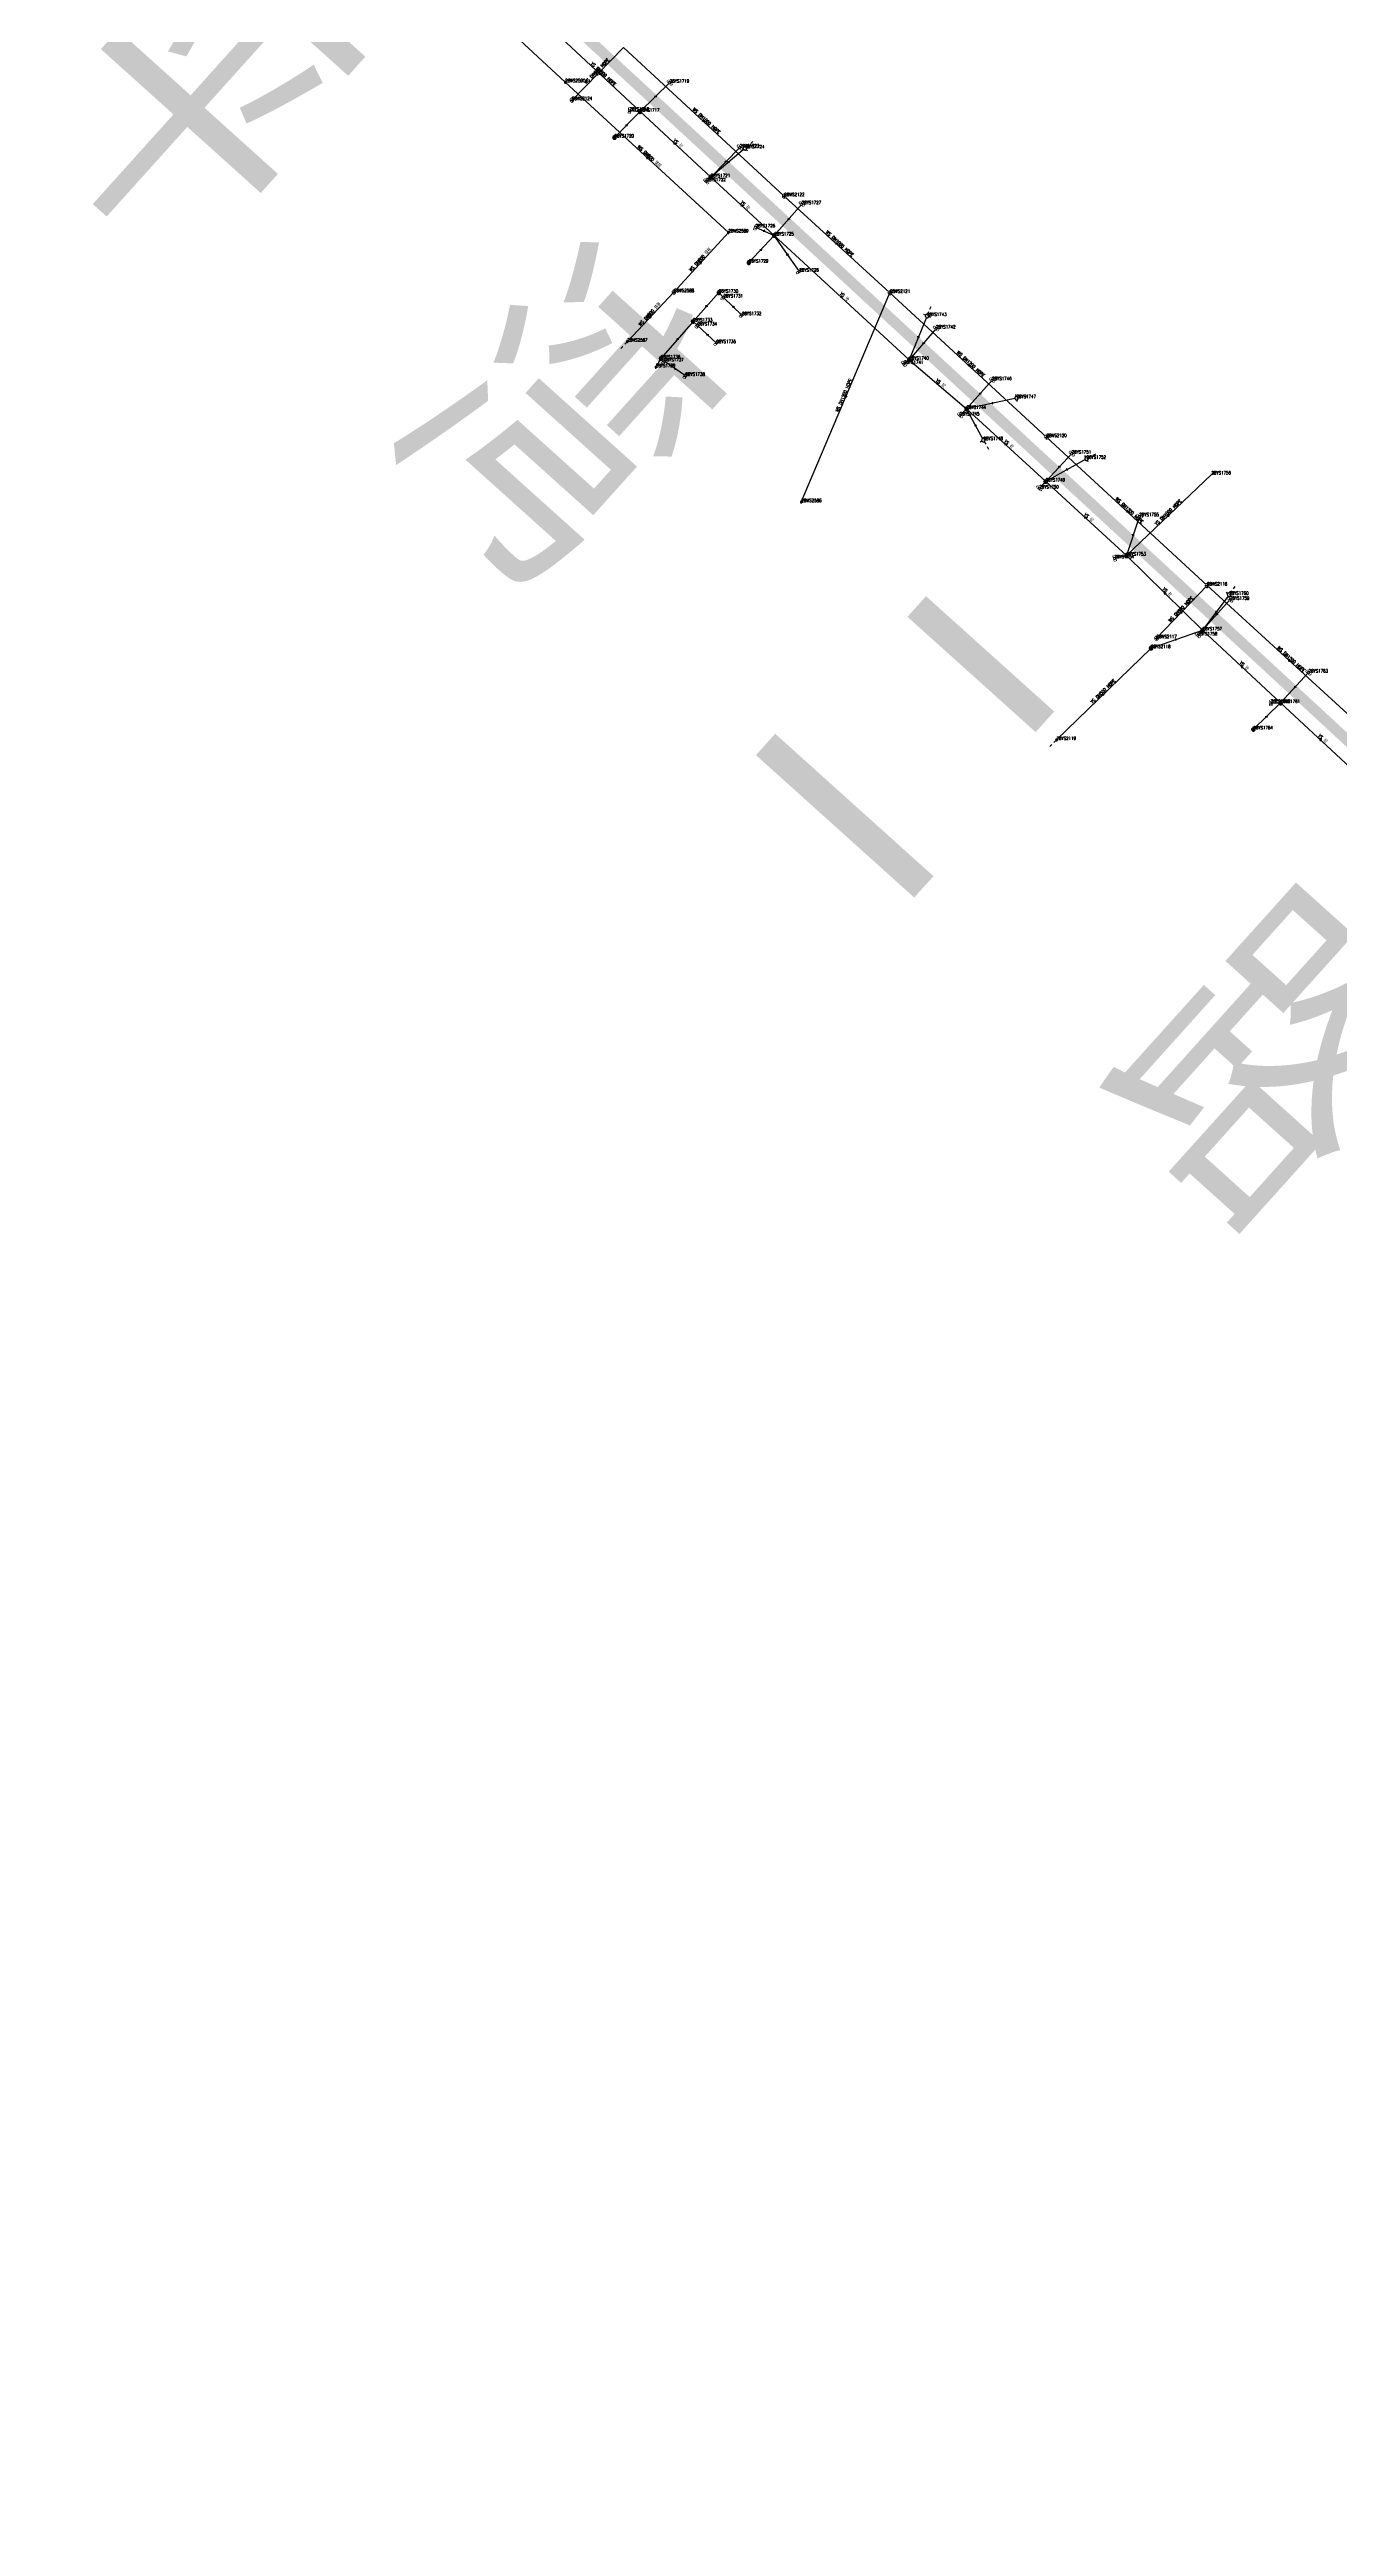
# Model space of a CAD drawing. Extents: x 78813 to 99477, y 2421021 to 2448125.
# Drawn here: x 86430 to 86789, y 2431367 to 2432058 of the extents above; entities that cross this region are included whole.
import ezdxf
from ezdxf.enums import TextEntityAlignment as Align

# ---------------------------------------------------------------- set-up
doc = ezdxf.new("R2010")
doc.units = 0
doc.set_wipeout_variables(frame=1)
doc.layers.get('0').update_dxf_attribs({"linetype": 'CONTINUOUS'})
for name, color, linetype in [('DX_WS', 16, 'CONTINUOUS'), ('DX_YS', 42, 'CONTINUOUS'), ('道路', 5, 'CONTINUOUS')]:
    doc.layers.add(name, color=color, linetype=linetype)
for name, color, linetype, true_color in [('WSLINE', 7, 'CONTINUOUS', 0x7f0000), ('YSANNEXE', 7, 'CONTINUOUS', 0xcc9900), ('YSLINE', 7, 'CONTINUOUS', 0xcc9900)]:
    doc.layers.add(name, color=color, linetype=linetype, true_color=true_color)
doc.layers.add('道路名称', color=7, linetype='CONTINUOUS', lineweight=0)
doc.styles.add('CcNameZT', font='txt.SHX', dxfattribs={"width": 0.8, "bigfont": 'HZTXT.SHX'})
doc.styles.get("Standard").update_dxf_attribs({"font": 'txt.shx', "bigfont": 'hztxt.shx'})
doc.styles.add('宋体0.7', font='', dxfattribs={"width": 0.7})
doc.styles.get('宋体0.7').set_extended_font_data('SimSun')

# ---------------------------------------------------------------- blocks, each defined once
blk = doc.blocks.new('PS污水井')
blk.add_lwpolyline([(1, 0), (1, 0.1), (1, 0.1), (1, 0.2), (1, 0.3), (0.9, 0.3), (0.9, 0.4), (0.9, 0.5), (0.8, 0.5), (0.8, 0.6), (0.8, 0.6), (0.7, 0.7), (0.7, 0.7), (0.6, 0.8), (0.6, 0.8), (0.5, 0.9), (0.4, 0.9), (0.4, 0.9), (0.3, 1), (0.2, 1), (0.2, 1), (0.1, 1), (0, 1), (0, 1), (-0.1, 1), (-0.2, 1), (-0.2, 1), (-0.3, 1), (-0.4, 0.9), (-0.4, 0.9), (-0.5, 0.9), (-0.6, 0.8), (-0.6, 0.8), (-0.7, 0.7), (-0.7, 0.7), (-0.8, 0.6), (-0.8, 0.6), (-0.8, 0.5), (-0.9, 0.5), (-0.9, 0.4), (-0.9, 0.3), (-1, 0.3), (-1, 0.2), (-1, 0.1), (-1, 0.1), (-1, 0), (-1, -0.1), (-1, -0.1), (-1, -0.2), (-1, -0.3), (-0.9, -0.3), (-0.9, -0.4), (-0.9, -0.5), (-0.8, -0.5), (-0.8, -0.6), (-0.8, -0.6), (-0.7, -0.7), (-0.7, -0.7), (-0.6, -0.8), (-0.6, -0.8), (-0.5, -0.9), (-0.4, -0.9), (-0.4, -0.9), (-0.3, -1), (-0.2, -1), (-0.2, -1), (-0.1, -1), (0, -1), (0, -1), (0.1, -1), (0.2, -1), (0.2, -1), (0.3, -1), (0.4, -0.9), (0.4, -0.9), (0.5, -0.9), (0.6, -0.8), (0.6, -0.8), (0.7, -0.7), (0.7, -0.7), (0.8, -0.6), (0.8, -0.6), (0.8, -0.5), (0.9, -0.5), (0.9, -0.4), (0.9, -0.3), (1, -0.3), (1, -0.2), (1, -0.1), (1, 0)], close=True)
blk.add_wipeout([(1, 0), (1, 0.1), (1, 0.1), (1, 0.2), (1, 0.3), (0.9, 0.3), (0.9, 0.4), (0.9, 0.5), (0.8, 0.5), (0.8, 0.6), (0.8, 0.6), (0.7, 0.7), (0.7, 0.7), (0.6, 0.8), (0.6, 0.8), (0.5, 0.9), (0.4, 0.9), (0.4, 0.9), (0.3, 1), (0.2, 1), (0.2, 1), (0.1, 1), (0, 1), (0, 1), (-0.1, 1), (-0.2, 1), (-0.2, 1), (-0.3, 1), (-0.4, 0.9), (-0.4, 0.9), (-0.5, 0.9), (-0.6, 0.8), (-0.6, 0.8), (-0.7, 0.7), (-0.7, 0.7), (-0.8, 0.6), (-0.8, 0.6), (-0.8, 0.5), (-0.9, 0.5), (-0.9, 0.4), (-0.9, 0.3), (-1, 0.3), (-1, 0.2), (-1, 0.1), (-1, 0.1), (-1, 0), (-1, -0.1), (-1, -0.1), (-1, -0.2), (-1, -0.3), (-0.9, -0.3), (-0.9, -0.4), (-0.9, -0.5), (-0.8, -0.5), (-0.8, -0.6), (-0.8, -0.6), (-0.7, -0.7), (-0.7, -0.7), (-0.6, -0.8), (-0.6, -0.8), (-0.5, -0.9), (-0.4, -0.9), (-0.4, -0.9), (-0.3, -1), (-0.2, -1), (-0.2, -1), (-0.1, -1), (0, -1), (0, -1), (0.1, -1), (0.2, -1), (0.2, -1), (0.3, -1), (0.4, -0.9), (0.4, -0.9), (0.5, -0.9), (0.6, -0.8), (0.6, -0.8), (0.7, -0.7), (0.7, -0.7), (0.8, -0.6), (0.8, -0.6), (0.8, -0.5), (0.9, -0.5), (0.9, -0.4), (0.9, -0.3), (1, -0.3), (1, -0.2), (1, -0.1)])
for p, q in [((-1, 0), (0, 0)), ((0, 1), (0, 0)), ((0, 0), (0, -1)), ((0, 0), (1, 0))]:
    blk.add_line(p, q)
blk = doc.blocks.new('PS非普查')
blk.add_lwpolyline([(3.7, 0), (5.3, 0)])
blk.add_wipeout([(0.5, 0), (0.5, 0), (0.5, 0.1), (0.5, 0.1), (0.5, 0.1), (0.5, 0.2), (0.5, 0.2), (0.4, 0.2), (0.4, 0.3), (0.4, 0.3), (0.4, 0.3), (0.4, 0.3), (0.3, 0.4), (0.3, 0.4), (0.3, 0.4), (0.2, 0.4), (0.2, 0.4), (0.2, 0.5), (0.2, 0.5), (0.1, 0.5), (0.1, 0.5), (0.1, 0.5), (0, 0.5), (0, 0.5), (-0.1, 0.5), (-0.1, 0.5), (-0.1, 0.5), (-0.2, 0.5), (-0.2, 0.5), (-0.2, 0.4), (-0.3, 0.4), (-0.3, 0.4), (-0.3, 0.4), (-0.3, 0.4), (-0.4, 0.3), (-0.4, 0.3), (-0.4, 0.3), (-0.4, 0.3), (-0.4, 0.2), (-0.5, 0.2), (-0.5, 0.2), (-0.5, 0.1), (-0.5, 0.1), (-0.5, 0.1), (-0.5, 0), (-0.5, 0), (-0.5, 0), (-0.5, -0.1), (-0.5, -0.1), (-0.5, -0.1), (-0.5, -0.2), (-0.5, -0.2), (-0.4, -0.2), (-0.4, -0.3), (-0.4, -0.3), (-0.4, -0.3), (-0.4, -0.3), (-0.3, -0.4), (-0.3, -0.4), (-0.3, -0.4), (-0.3, -0.4), (-0.2, -0.4), (-0.2, -0.5), (-0.2, -0.5), (-0.1, -0.5), (-0.1, -0.5), (-0.1, -0.5), (0, -0.5), (0, -0.5), (0.1, -0.5), (0.1, -0.5), (0.1, -0.5), (0.2, -0.5), (0.2, -0.5), (0.2, -0.4), (0.2, -0.4), (0.3, -0.4), (0.3, -0.4), (0.3, -0.4), (0.4, -0.3), (0.4, -0.3), (0.4, -0.3), (0.4, -0.3), (0.4, -0.2), (0.5, -0.2), (0.5, -0.2), (0.5, -0.1), (0.5, -0.1), (0.5, -0.1)])
blk.add_line((0.5, 0), (2.1, 0))
blk.add_lwpolyline([(0.5, 0), (0.5, 0), (0.5, 0.1), (0.5, 0.1), (0.5, 0.1), (0.5, 0.2), (0.5, 0.2), (0.4, 0.2), (0.4, 0.3), (0.4, 0.3), (0.4, 0.3), (0.4, 0.3), (0.3, 0.4), (0.3, 0.4), (0.3, 0.4), (0.2, 0.4), (0.2, 0.4), (0.2, 0.5), (0.2, 0.5), (0.1, 0.5), (0.1, 0.5), (0.1, 0.5), (0, 0.5), (0, 0.5), (-0.1, 0.5), (-0.1, 0.5), (-0.1, 0.5), (-0.2, 0.5), (-0.2, 0.5), (-0.2, 0.4), (-0.3, 0.4), (-0.3, 0.4), (-0.3, 0.4), (-0.3, 0.4), (-0.4, 0.3), (-0.4, 0.3), (-0.4, 0.3), (-0.4, 0.3), (-0.4, 0.2), (-0.5, 0.2), (-0.5, 0.2), (-0.5, 0.1), (-0.5, 0.1), (-0.5, 0.1), (-0.5, 0), (-0.5, 0), (-0.5, 0), (-0.5, -0.1), (-0.5, -0.1), (-0.5, -0.1), (-0.5, -0.2), (-0.5, -0.2), (-0.4, -0.2), (-0.4, -0.3), (-0.4, -0.3), (-0.4, -0.3), (-0.4, -0.3), (-0.3, -0.4), (-0.3, -0.4), (-0.3, -0.4), (-0.3, -0.4), (-0.2, -0.4), (-0.2, -0.5), (-0.2, -0.5), (-0.1, -0.5), (-0.1, -0.5), (-0.1, -0.5), (0, -0.5), (0, -0.5), (0.1, -0.5), (0.1, -0.5), (0.1, -0.5), (0.2, -0.5), (0.2, -0.5), (0.2, -0.4), (0.2, -0.4), (0.3, -0.4), (0.3, -0.4), (0.3, -0.4), (0.4, -0.3), (0.4, -0.3), (0.4, -0.3), (0.4, -0.3), (0.4, -0.2), (0.5, -0.2), (0.5, -0.2), (0.5, -0.1), (0.5, -0.1), (0.5, -0.1), (0.5, 0)], close=True)
blk = doc.blocks.new('PS管线点')
blk.add_wipeout([(0.5, 0), (0.5, 0), (0.5, 0.1), (0.5, 0.1), (0.5, 0.1), (0.5, 0.2), (0.5, 0.2), (0.4, 0.2), (0.4, 0.3), (0.4, 0.3), (0.4, 0.3), (0.4, 0.3), (0.3, 0.4), (0.3, 0.4), (0.3, 0.4), (0.2, 0.4), (0.2, 0.4), (0.2, 0.5), (0.2, 0.5), (0.1, 0.5), (0.1, 0.5), (0.1, 0.5), (0, 0.5), (0, 0.5), (-0.1, 0.5), (-0.1, 0.5), (-0.1, 0.5), (-0.2, 0.5), (-0.2, 0.5), (-0.2, 0.4), (-0.3, 0.4), (-0.3, 0.4), (-0.3, 0.4), (-0.3, 0.4), (-0.4, 0.3), (-0.4, 0.3), (-0.4, 0.3), (-0.4, 0.3), (-0.4, 0.2), (-0.5, 0.2), (-0.5, 0.2), (-0.5, 0.1), (-0.5, 0.1), (-0.5, 0.1), (-0.5, 0), (-0.5, 0), (-0.5, 0), (-0.5, -0.1), (-0.5, -0.1), (-0.5, -0.1), (-0.5, -0.2), (-0.5, -0.2), (-0.4, -0.2), (-0.4, -0.3), (-0.4, -0.3), (-0.4, -0.3), (-0.4, -0.3), (-0.3, -0.4), (-0.3, -0.4), (-0.3, -0.4), (-0.3, -0.4), (-0.2, -0.4), (-0.2, -0.5), (-0.2, -0.5), (-0.1, -0.5), (-0.1, -0.5), (-0.1, -0.5), (0, -0.5), (0, -0.5), (0.1, -0.5), (0.1, -0.5), (0.1, -0.5), (0.2, -0.5), (0.2, -0.5), (0.2, -0.4), (0.2, -0.4), (0.3, -0.4), (0.3, -0.4), (0.3, -0.4), (0.4, -0.3), (0.4, -0.3), (0.4, -0.3), (0.4, -0.3), (0.4, -0.2), (0.5, -0.2), (0.5, -0.2), (0.5, -0.1), (0.5, -0.1), (0.5, -0.1)])
blk.add_lwpolyline([(0.5, 0), (0.5, 0), (0.5, 0.1), (0.5, 0.1), (0.5, 0.1), (0.5, 0.2), (0.5, 0.2), (0.4, 0.2), (0.4, 0.3), (0.4, 0.3), (0.4, 0.3), (0.4, 0.3), (0.3, 0.4), (0.3, 0.4), (0.3, 0.4), (0.2, 0.4), (0.2, 0.4), (0.2, 0.5), (0.2, 0.5), (0.1, 0.5), (0.1, 0.5), (0.1, 0.5), (0, 0.5), (0, 0.5), (-0.1, 0.5), (-0.1, 0.5), (-0.1, 0.5), (-0.2, 0.5), (-0.2, 0.5), (-0.2, 0.4), (-0.3, 0.4), (-0.3, 0.4), (-0.3, 0.4), (-0.3, 0.4), (-0.4, 0.3), (-0.4, 0.3), (-0.4, 0.3), (-0.4, 0.3), (-0.4, 0.2), (-0.5, 0.2), (-0.5, 0.2), (-0.5, 0.1), (-0.5, 0.1), (-0.5, 0.1), (-0.5, 0), (-0.5, 0), (-0.5, 0), (-0.5, -0.1), (-0.5, -0.1), (-0.5, -0.1), (-0.5, -0.2), (-0.5, -0.2), (-0.4, -0.2), (-0.4, -0.3), (-0.4, -0.3), (-0.4, -0.3), (-0.4, -0.3), (-0.3, -0.4), (-0.3, -0.4), (-0.3, -0.4), (-0.3, -0.4), (-0.2, -0.4), (-0.2, -0.5), (-0.2, -0.5), (-0.1, -0.5), (-0.1, -0.5), (-0.1, -0.5), (0, -0.5), (0, -0.5), (0.1, -0.5), (0.1, -0.5), (0.1, -0.5), (0.2, -0.5), (0.2, -0.5), (0.2, -0.4), (0.2, -0.4), (0.3, -0.4), (0.3, -0.4), (0.3, -0.4), (0.4, -0.3), (0.4, -0.3), (0.4, -0.3), (0.4, -0.3), (0.4, -0.2), (0.5, -0.2), (0.5, -0.2), (0.5, -0.1), (0.5, -0.1), (0.5, -0.1), (0.5, 0)], close=True)
blk = doc.blocks.new('LX')
for p, q in [((-0.866, 0.5), (0, 0)), ((0, 0), (-0.866, -0.5))]:
    blk.add_line(p, q)
blk = doc.blocks.new('PS雨水井')
blk.add_lwpolyline([(1, 0), (1, 0.1), (1, 0.1), (1, 0.2), (1, 0.3), (0.9, 0.3), (0.9, 0.4), (0.9, 0.5), (0.8, 0.5), (0.8, 0.6), (0.8, 0.6), (0.7, 0.7), (0.7, 0.7), (0.6, 0.8), (0.6, 0.8), (0.5, 0.9), (0.4, 0.9), (0.4, 0.9), (0.3, 1), (0.2, 1), (0.2, 1), (0.1, 1), (0, 1), (0, 1), (-0.1, 1), (-0.2, 1), (-0.2, 1), (-0.3, 1), (-0.4, 0.9), (-0.4, 0.9), (-0.5, 0.9), (-0.6, 0.8), (-0.6, 0.8), (-0.7, 0.7), (-0.7, 0.7), (-0.8, 0.6), (-0.8, 0.6), (-0.8, 0.5), (-0.9, 0.5), (-0.9, 0.4), (-0.9, 0.3), (-1, 0.3), (-1, 0.2), (-1, 0.1), (-1, 0.1), (-1, 0), (-1, -0.1), (-1, -0.1), (-1, -0.2), (-1, -0.3), (-0.9, -0.3), (-0.9, -0.4), (-0.9, -0.5), (-0.8, -0.5), (-0.8, -0.6), (-0.8, -0.6), (-0.7, -0.7), (-0.7, -0.7), (-0.6, -0.8), (-0.6, -0.8), (-0.5, -0.9), (-0.4, -0.9), (-0.4, -0.9), (-0.3, -1), (-0.2, -1), (-0.2, -1), (-0.1, -1), (0, -1), (0, -1), (0.1, -1), (0.2, -1), (0.2, -1), (0.3, -1), (0.4, -0.9), (0.4, -0.9), (0.5, -0.9), (0.6, -0.8), (0.6, -0.8), (0.7, -0.7), (0.7, -0.7), (0.8, -0.6), (0.8, -0.6), (0.8, -0.5), (0.9, -0.5), (0.9, -0.4), (0.9, -0.3), (1, -0.3), (1, -0.2), (1, -0.1), (1, 0)], close=True)
blk.add_wipeout([(1, 0), (1, 0.1), (1, 0.1), (1, 0.2), (1, 0.3), (0.9, 0.3), (0.9, 0.4), (0.9, 0.5), (0.8, 0.5), (0.8, 0.6), (0.8, 0.6), (0.7, 0.7), (0.7, 0.7), (0.6, 0.8), (0.6, 0.8), (0.5, 0.9), (0.4, 0.9), (0.4, 0.9), (0.3, 1), (0.2, 1), (0.2, 1), (0.1, 1), (0, 1), (0, 1), (-0.1, 1), (-0.2, 1), (-0.2, 1), (-0.3, 1), (-0.4, 0.9), (-0.4, 0.9), (-0.5, 0.9), (-0.6, 0.8), (-0.6, 0.8), (-0.7, 0.7), (-0.7, 0.7), (-0.8, 0.6), (-0.8, 0.6), (-0.8, 0.5), (-0.9, 0.5), (-0.9, 0.4), (-0.9, 0.3), (-1, 0.3), (-1, 0.2), (-1, 0.1), (-1, 0.1), (-1, 0), (-1, -0.1), (-1, -0.1), (-1, -0.2), (-1, -0.3), (-0.9, -0.3), (-0.9, -0.4), (-0.9, -0.5), (-0.8, -0.5), (-0.8, -0.6), (-0.8, -0.6), (-0.7, -0.7), (-0.7, -0.7), (-0.6, -0.8), (-0.6, -0.8), (-0.5, -0.9), (-0.4, -0.9), (-0.4, -0.9), (-0.3, -1), (-0.2, -1), (-0.2, -1), (-0.1, -1), (0, -1), (0, -1), (0.1, -1), (0.2, -1), (0.2, -1), (0.3, -1), (0.4, -0.9), (0.4, -0.9), (0.5, -0.9), (0.6, -0.8), (0.6, -0.8), (0.7, -0.7), (0.7, -0.7), (0.8, -0.6), (0.8, -0.6), (0.8, -0.5), (0.9, -0.5), (0.9, -0.4), (0.9, -0.3), (1, -0.3), (1, -0.2), (1, -0.1)])
for p, q in [((-1, 0), (0, 0)), ((-0.9, 0.5), (0, 0.5)), ((0, 1), (0, 0)), ((0, 0.5), (0.9, 0.5)), ((0, 0), (0, -1)), ((0, 0), (1, 0)), ((-0.9, -0.5), (0, -0.5)), ((0, -0.5), (0.9, -0.5))]:
    blk.add_line(p, q)
blk = doc.blocks.new('PS出水口')
for points in [[(0, 0), (2, 0)], [(1.1, -0.9), (2, 0), (1.1, 0.9)]]:
    blk.add_lwpolyline(points)
blk = doc.blocks.new('PS雨篦')
blk.add_lwpolyline([(-1.5, 0.5), (0, 0.5), (1.5, 0.5), (1.5, -0.5), (0, -0.5), (-1.5, -0.5)], close=True)
blk.add_wipeout([(-1.5, 0.5), (0, 0.5), (1.5, 0.5), (1.5, -0.5), (0, -0.5), (-1.5, -0.5)])
for p, q in [((-0.5, -0.5), (-0.5, 0.5)), ((0.5, -0.5), (0.5, 0.5))]:
    blk.add_line(p, q)
blk = doc.blocks.new('PS预留口')
blk.add_lwpolyline([(4.2, 0), (5.8, 0)])
blk.add_wipeout([(1, 0), (1, 0.1), (1, 0.1), (1, 0.2), (1, 0.3), (0.9, 0.3), (0.9, 0.4), (0.9, 0.5), (0.8, 0.5), (0.8, 0.6), (0.8, 0.6), (0.7, 0.7), (0.7, 0.7), (0.6, 0.8), (0.6, 0.8), (0.5, 0.9), (0.4, 0.9), (0.4, 0.9), (0.3, 1), (0.2, 1), (0.2, 1), (0.1, 1), (0, 1), (0, 1), (-0.1, 1), (-0.2, 1), (-0.2, 1), (-0.3, 1), (-0.4, 0.9), (-0.4, 0.9), (-0.5, 0.9), (-0.6, 0.8), (-0.6, 0.8), (-0.7, 0.7), (-0.7, 0.7), (-0.8, 0.6), (-0.8, 0.6), (-0.8, 0.5), (-0.9, 0.5), (-0.9, 0.4), (-0.9, 0.3), (-1, 0.3), (-1, 0.2), (-1, 0.1), (-1, 0.1), (-1, 0), (-1, -0.1), (-1, -0.1), (-1, -0.2), (-1, -0.3), (-0.9, -0.3), (-0.9, -0.4), (-0.9, -0.5), (-0.8, -0.5), (-0.8, -0.6), (-0.8, -0.6), (-0.7, -0.7), (-0.7, -0.7), (-0.6, -0.8), (-0.6, -0.8), (-0.5, -0.9), (-0.4, -0.9), (-0.4, -0.9), (-0.3, -1), (-0.2, -1), (-0.2, -1), (-0.1, -1), (0, -1), (0, -1), (0.1, -1), (0.2, -1), (0.2, -1), (0.3, -1), (0.4, -0.9), (0.4, -0.9), (0.5, -0.9), (0.6, -0.8), (0.6, -0.8), (0.7, -0.7), (0.7, -0.7), (0.8, -0.6), (0.8, -0.6), (0.8, -0.5), (0.9, -0.5), (0.9, -0.4), (0.9, -0.3), (1, -0.3), (1, -0.2), (1, -0.1)])
blk.add_line((1, 0), (2.6, 0))
blk.add_lwpolyline([(1, 0), (1, 0.1), (1, 0.1), (1, 0.2), (1, 0.3), (0.9, 0.3), (0.9, 0.4), (0.9, 0.5), (0.8, 0.5), (0.8, 0.6), (0.8, 0.6), (0.7, 0.7), (0.7, 0.7), (0.6, 0.8), (0.6, 0.8), (0.5, 0.9), (0.4, 0.9), (0.4, 0.9), (0.3, 1), (0.2, 1), (0.2, 1), (0.1, 1), (0, 1), (0, 1), (-0.1, 1), (-0.2, 1), (-0.2, 1), (-0.3, 1), (-0.4, 0.9), (-0.4, 0.9), (-0.5, 0.9), (-0.6, 0.8), (-0.6, 0.8), (-0.7, 0.7), (-0.7, 0.7), (-0.8, 0.6), (-0.8, 0.6), (-0.8, 0.5), (-0.9, 0.5), (-0.9, 0.4), (-0.9, 0.3), (-1, 0.3), (-1, 0.2), (-1, 0.1), (-1, 0.1), (-1, 0), (-1, -0.1), (-1, -0.1), (-1, -0.2), (-1, -0.3), (-0.9, -0.3), (-0.9, -0.4), (-0.9, -0.5), (-0.8, -0.5), (-0.8, -0.6), (-0.8, -0.6), (-0.7, -0.7), (-0.7, -0.7), (-0.6, -0.8), (-0.6, -0.8), (-0.5, -0.9), (-0.4, -0.9), (-0.4, -0.9), (-0.3, -1), (-0.2, -1), (-0.2, -1), (-0.1, -1), (0, -1), (0, -1), (0.1, -1), (0.2, -1), (0.2, -1), (0.3, -1), (0.4, -0.9), (0.4, -0.9), (0.5, -0.9), (0.6, -0.8), (0.6, -0.8), (0.7, -0.7), (0.7, -0.7), (0.8, -0.6), (0.8, -0.6), (0.8, -0.5), (0.9, -0.5), (0.9, -0.4), (0.9, -0.3), (1, -0.3), (1, -0.2), (1, -0.1), (1, 0)], close=True)
for points in [[(0, 1), (0, 2)], [(0, -2), (0, -1)]]:
    blk.add_lwpolyline(points)

msp = doc.modelspace()

# ---------------------------------------------------------------- linework, layer by layer
at = {"layer": 'WSLINE'}
for p, q in [((86573.56, 2432048.48), (86532.15, 2432086.92)), ((86575.45, 2432043.5), (86589.81, 2432058.19)), ((86634.61, 2432016.73), (86589.81, 2432058.19)), ((86619.03, 2432006.6), (86573.56, 2432048.48)), ((86664.07, 2431989.77), (86634.61, 2432016.73)), ((86603.86, 2431989.98), (86619.03, 2432006.6)), ((86590.87, 2431976.19), (86603.86, 2431989.98)), ((86639.36, 2431931.46), (86664.07, 2431989.77)), ((86707.71, 2431949.58), (86664.07, 2431989.77)), ((86752.45, 2431908.19), (86707.71, 2431949.58)), ((86738.37, 2431893.52), (86752.45, 2431908.19)), ((86797.96, 2431866.57), (86752.45, 2431908.19))]:
    msp.add_line(p, q, dxfattribs=at)
at = {"layer": 'YSLINE'}
for p, q in [((86602.7, 2432048.35), (86594.43, 2432040.29)), ((86587.28, 2432033.07), (86594.43, 2432040.29)), ((86591.49, 2432040.57), (86594.43, 2432040.29)), ((86594.43, 2432040.29), (86614.1, 2432022.01)), ((86622.24, 2432030.3), (86614.1, 2432022.01)), ((86623.67, 2432030.07), (86614.1, 2432022.01)), ((86612.87, 2432020.85), (86614.1, 2432022.01)), ((86626.63, 2432008.04), (86631.83, 2432005.75)), ((86624.74, 2431998.2), (86631.83, 2432005.75)), ((86638.81, 2431995.7), (86631.83, 2432005.75)), ((86616.36, 2431989.83), (86609.18, 2431981.8)), ((86617.68, 2431988.48), (86616.36, 2431989.83)), ((86622.81, 2431983.57), (86617.68, 2431988.48)), ((86609.18, 2431981.8), (86600.24, 2431971.49)), ((86610.44, 2431980.69), (86609.18, 2431981.8)), ((86615.7, 2431975.78), (86610.44, 2431980.69)), ((86674.43, 2431983.32), (86669.46, 2431971.13)), ((86676.92, 2431979.83), (86669.46, 2431971.13)), ((86600.24, 2431971.49), (86598.83, 2431969.05)), ((86601.15, 2431970.7), (86600.24, 2431971.49)), ((86607.05, 2431966.64), (86601.15, 2431970.7)), ((86667.97, 2431970), (86669.46, 2431971.13)), ((86669.46, 2431971.13), (86685.44, 2431957.43)), ((86692.55, 2431965.44), (86685.44, 2431957.43)), ((86699.34, 2431960.44), (86685.44, 2431957.43)), ((86683.59, 2431955.61), (86685.44, 2431957.43)), ((86690.13, 2431948.75), (86685.44, 2431957.43)), ((86714.73, 2431944.97), (86707.48, 2431937.19)), ((86718.87, 2431943.53), (86707.48, 2431937.19)), ((86753.67, 2431939.15), (86729.99, 2431916.55)), ((86705.7, 2431935.26), (86707.48, 2431937.19)), ((86707.48, 2431937.19), (86729.99, 2431916.55)), ((86733.59, 2431927.51), (86729.99, 2431916.55)), ((86726.69, 2431915.78), (86729.99, 2431916.55)), ((86758.84, 2431904.23), (86751.19, 2431895.71)), ((86749.9, 2431894.32), (86751.19, 2431895.71)), ((86751.19, 2431895.71), (86772.95, 2431875.46)), ((86780.74, 2431883.94), (86772.95, 2431875.46)), ((86765.38, 2431868.13), (86772.95, 2431875.46)), ((86770.25, 2431875.5), (86772.95, 2431875.46)), ((86772.95, 2431875.46), (86794.97, 2431855.1))]:
    msp.add_line(p, q, dxfattribs=at)

# ---------------------------------------------------------------- block references
at = {"layer": 'DX_WS', "yscale": 0.5, "zscale": 0.5}
for p, xscale, rotation in [((86582.63, 2432050.84), 0.4999999998289463, 45.83662359235585), ((86612.21, 2432037.46), 0.5000000000010631, 316.9369099651016), ((86596.29, 2432027.54), 0.500000000145689, 137.509870812667), ((86649.34, 2432003.25), 0.5000000000075154, 317.5098677588699), ((86611.45, 2431998.29), 0.4999999998621667, 47.55549698130921), ((86597.37, 2431983.08), 0.5000000000658894, 46.98253920664027), ((86685.89, 2431969.68), 0.500000000145689, 137.509870812667), ((86651.72, 2431960.62), 0.5000000000800534, 247.0360589638551), ((86730.08, 2431928.89), 0.500000000145689, 137.509870812667), ((86745.41, 2431900.85), 0.5000000000947901, 46.40958141678438), ((86775.2, 2431887.38), 0.500000000145689, 137.509870812667)]:
    msp.add_blockref('LX', p, dxfattribs=dict(at, xscale=xscale, rotation=rotation))
at = {"layer": 'DX_YS', "xscale": 0.5000000000325957, "yscale": 0.5, "zscale": 0.5, "rotation": 43.64976941264506}
msp.add_blockref('PS出水口', (86753.67, 2431939.15, -0.14), dxfattribs=at)
at = {"layer": 'YSANNEXE', "yscale": 0.5, "zscale": 0.5}
for p, xscale, rotation in [((86583.47, 2432050.51), 0.5000000000878982, 316.8456606964688), ((86604.26, 2432031.15), 0.5000000000878982, 316.8456606964688), ((86622.97, 2432013.88), 0.4999999999256761, 317.4186185119841), ((86635.32, 2432000.72), 0.5000000001583924, 124.9047993261661), ((86650.65, 2431988.44), 0.4999999999256761, 317.4186185119841), ((86604.71, 2431976.64), 0.5000000001008229, 229.1831180618362), ((86671.95, 2431977.22), 0.49999999992564, 248.0907252889562), ((86677.45, 2431964.28), 0.5000000001204519, 319.1374918729616), ((86692.39, 2431958.94), 0.4999999999512593, 191.9408613452566), ((86696.46, 2431947.31), 0.4999999999256761, 317.4186185119841), ((86713.17, 2431940.36), 0.4999999999889194, 209.1295952218443), ((86718.73, 2431926.87), 0.4999999999256761, 317.4186185119841), ((86741.83, 2431927.85), 0.4999999998516459, 43.45353701164239), ((86731.79, 2431922.03), 0.5000000001512336, 251.5284720688331), ((86740.59, 2431906.13), 0.4999999999211147, 135.6997420551975), ((86744.02, 2431893.23), 0.4999999999495339, 18.90760722081252), ((86762.07, 2431885.59), 0.500000000099427, 136.8456576255853), ((86723.67, 2431877.96), 0.5000000000362423, 44.11775023038089), ((86783.96, 2431865.28), 0.5000000001235999, 137.4186154166185)]:
    msp.add_blockref('LX', p, dxfattribs=dict(at, xscale=xscale, rotation=rotation))

# ---------------------------------------------------------------- texts
at = {"layer": 'DX_WS', "style": 'CcNameZT', "width": 0.8}
for s, rotation, p in [(' WS DN600 HDPE', 45.63098, (86582.45, 2432051.02, -1.59)), (' WS DN1000 HDPE', 317.21759, (86612.38, 2432037.64, -1.8)), (' WS DN800 铸铁', 317.35541, (86596.46, 2432027.72, 2.24)), (' WS DN800 铸铁', 47.61376, (86611.26, 2431998.46, 2.31)), (' WS DN1000 HDPE', 317.54101, (86649.51, 2432003.44, -1.95)), (' WS DN800 铸铁', 46.71692, (86597.19, 2431983.26, 2.32)), (' WS DN1200 HDPE', 317.35404, (86686.06, 2431969.86, -2.09)), (' WS DN1200 HDPE', 67.02819, (86651.49, 2431960.72, -2.42)), (' WS DN1200 HDPE', 317.22467, (86730.25, 2431929.07, -2.12)), (' WS DN600 HDPE', 46.17581, (86745.23, 2431901.03, -1.9)), (' WS DN1200 HDPE', 317.55758, (86775.37, 2431887.56, -2.15))]:
    msp.add_text(s, height=0.9, rotation=rotation, dxfattribs=at).set_placement(p, align=Align.CENTER)
at = {"layer": 'DX_YS', "style": 'CcNameZT', "width": 0.8}
for s, rotation, p in [(' YS DN800 HDPE', 316.98863, (86583.64, 2432050.69, -0.31)), (' YS 砼', 317.10289, (86604.43, 2432031.33, -0.18)), (' YS 砼', 317.46818, (86623.14, 2432014.06, -0.16)), (' YS 砼', 317.38478, (86650.81, 2431988.62, -0.17)), (' YS 砼', 319.41642, (86677.61, 2431964.47, -0.27)), (' YS 砼', 317.42884, (86696.63, 2431947.5, -0.25)), (' YS DN1000 HDPE', 43.64977, (86741.66, 2431928.03, -0.42)), (' YS 砼', 317.47192, (86718.9, 2431927.06, -0.34)), (' YS 砼', 315.50698, (86740.76, 2431906.31, -0.42)), (' YS 砼', 317.04473, (86762.24, 2431885.77, -0.31)), (' YS DN500 HDPE', 44.1661, (86723.5, 2431878.14, 0.26)), (' YS 砼', 317.24699, (86784.13, 2431865.46, -0.07))]:
    msp.add_text(s, height=0.9, rotation=rotation, dxfattribs=at).set_placement(p, align=Align.CENTER)
at = {"layer": 'DX_YS', "width": 0.8}
msp.add_text('28YS1756', height=0.9, dxfattribs=at).set_placement((86753.67, 2431939.15, -0.14))
at = {"layer": '道路名称', "linetype": 'Continuous', "style": '宋体0.7', "width": 0.7}
msp.add_text('石 化 六 路(西)', height=70, rotation=47.29588, dxfattribs=at).set_placement((86638.35, 2430996.44))

# ---------------------------------------------------------------- next in the draw order: block references
at = {"layer": 'DX_WS', "xscale": 0.5, "yscale": 0.5, "zscale": 0.5}
for name, p in [('PS管线点', (86573.56, 2432048.48, 1.72)), ('PS污水井', (86575.45, 2432043.5, -1.59)), ('PS污水井', (86634.61, 2432016.73, -1.95)), ('PS管线点', (86619.03, 2432006.6, 2.24)), ('PS污水井', (86603.86, 2431989.98, 2.31)), ('PS污水井', (86664.07, 2431989.77, -2.12)), ('PS污水井', (86707.71, 2431949.58, -2.09)), ('PS污水井', (86752.45, 2431908.19, -2.12)), ('PS污水井', (86738.37, 2431893.52, -1.9))]:
    msp.add_blockref(name, p, dxfattribs=at)
at = {"layer": 'DX_WS', "yscale": 0.5, "zscale": 0.5}
for p, xscale, rotation in [((86590.87, 2431976.19, 2.32), 0.5000000000378324, 226.7169263113123), ((86639.36, 2431931.46, -2.58), 0.5000000000314557, 67.02819313346909)]:
    msp.add_blockref('PS非普查', p, dxfattribs=dict(at, xscale=xscale, rotation=rotation))
at = {"layer": 'DX_YS', "yscale": 0.5, "zscale": 0.5}
for name, p, xscale, rotation in [('PS雨篦', (86602.7, 2432048.35, 2.49), 0.4999999998862718, 134.2176740808949), ('PS雨篦', (86622.24, 2432030.3, 2.53), 0.4999999998702453, 135.5547618596209), ('PS雨篦', (86617.68, 2431988.48, 2.99), 0.4999999999389512, 44.52577938230822), ('PS雨篦', (86622.81, 2431983.57, 2.97), 0.499999999871052, 46.24288620000201), ('PS雨篦', (86676.92, 2431979.83, 2.36), 0.4999999999511812, 139.396537261747), ('PS雨篦', (86615.7, 2431975.78, 2.92), 0.5000000000390079, 46.89301362655033), ('PS非普查', (86598.83, 2431969.05, 1.48), 0.500000000075762, 59.92215411635096), ('PS雨篦', (86607.05, 2431966.64, 2.9), 0.4999999998293395, 55.45271404586356), ('PS雨篦', (86692.55, 2431965.44, 2.64), 0.4999999999160255, 138.4108949444648), ('PS雨篦', (86714.73, 2431944.97, 2.52), 0.4999999999735887, 136.9817622566175), ('PS雨篦', (86733.59, 2431927.51, 2.7), 0.5000000000354492, 161.7990896979379), ('PS雨篦', (86780.74, 2431883.94, 2.57), 0.5000000000415216, 137.4351525967168)]:
    msp.add_blockref(name, p, dxfattribs=dict(at, xscale=xscale, rotation=rotation))
at = {"layer": 'DX_YS', "xscale": 0.5, "yscale": 0.5, "zscale": 0.5}
for p in [(86587.28, 2432033.07, 0.12), (86624.74, 2431998.2, 0.43), (86609.18, 2431981.8, 1.58), (86772.95, 2431875.46, -0.31), (86765.38, 2431868.13, -0.14)]:
    msp.add_blockref('PS雨水井', p, dxfattribs=at)

# ---------------------------------------------------------------- next in the draw order: linework, layer by layer
at = {"layer": 'YSLINE'}
for p, q in [((86572.52, 2432060.73), (86594.43, 2432040.29)), ((86614.1, 2432022.01), (86631.83, 2432005.75)), ((86639.48, 2432014.48), (86631.83, 2432005.75)), ((86631.83, 2432005.75), (86669.46, 2431971.13)), ((86685.44, 2431957.43), (86707.48, 2431937.19)), ((86729.99, 2431916.55), (86751.19, 2431895.71)), ((86758.59, 2431905.63), (86751.19, 2431895.71)), ((86710.5, 2431865.16), (86736.85, 2431890.75)), ((86736.85, 2431890.75), (86751.19, 2431895.71))]:
    msp.add_line(p, q, dxfattribs=at)

# ---------------------------------------------------------------- next in the draw order: block references
at = {"layer": 'DX_YS', "yscale": 0.5, "zscale": 0.5}
for name, p, xscale, rotation in [('PS预留口', (86623.67, 2432030.07, 2.27), 0.4999999999525953, 40.12855398020489), ('PS预留口', (86674.43, 2431983.32, 2.38), 0.5000000001795685, 67.8245518726649), ('PS雨篦', (86610.44, 2431980.69, 2.82), 0.5000000000995424, 49.05469067333058), ('PS预留口', (86718.87, 2431943.53, 2.24), 0.5000000000817335, 29.09004171957253), ('PS雨篦', (86770.25, 2431875.5, 2.45), 0.4999999999230203, 269.0444510648343)]:
    msp.add_blockref(name, p, dxfattribs=dict(at, xscale=xscale, rotation=rotation))
at = {"layer": 'DX_YS', "xscale": 0.5, "yscale": 0.5, "zscale": 0.5}
for p in [(86616.36, 2431989.83, 2.79), (86600.24, 2431971.49, 1.68)]:
    msp.add_blockref('PS雨水井', p, dxfattribs=at)
at = {"layer": 'YSANNEXE', "yscale": 0.5, "zscale": 0.5}
for p, xscale, rotation in [((86598.56, 2432044.32), 0.49999999992003, 224.0264978868281), ((86618.17, 2432026.15), 0.5000000000623607, 225.7453712877373), ((86673.19, 2431975.48), 0.5000000001008229, 229.1831180618362), ((86776.84, 2431879.7), 0.5000000000745004, 227.4642446757911)]:
    msp.add_blockref('LX', p, dxfattribs=dict(at, xscale=xscale, rotation=rotation))

# ---------------------------------------------------------------- next in the draw order: texts
at = {"layer": 'DX_WS', "style": 'CcNameZT', "width": 0.8}
for s, p in [('28WS2590', (86573.56, 2432048.48, 1.72)), ('28WS2124', (86575.45, 2432043.5, -1.59)), ('28WS2122', (86634.61, 2432016.73, -1.95)), ('28WS2589', (86619.03, 2432006.6, 2.24)), ('28WS2588', (86603.86, 2431989.98, 2.31)), ('28WS2121', (86664.07, 2431989.77, -2.12)), ('28WS2587', (86590.87, 2431976.19, 2.32)), ('28WS2120', (86707.71, 2431949.58, -2.09)), ('28WS2586', (86639.36, 2431931.46, -2.58)), ('28WS2116', (86752.45, 2431908.19, -2.12)), ('28WS2117', (86738.37, 2431893.52, -1.9))]:
    msp.add_text(s, height=0.9, dxfattribs=at).set_placement(p)
at = {"layer": 'DX_YS', "width": 0.8}
for s, p in [('28YS1719', (86602.7, 2432048.35, 2.49)), ('28YS1720', (86587.28, 2432033.07, 0.12)), ('28YS1729', (86624.74, 2431998.2, 0.43)), ('28YS1732', (86622.81, 2431983.57, 2.97)), ('28YS1735', (86615.7, 2431975.78, 2.92)), ('28YS1738', (86607.05, 2431966.64, 2.9)), ('28YS1755', (86733.59, 2431927.51, 2.7)), ('28YS1763', (86780.74, 2431883.94, 2.57)), ('28YS1764', (86765.38, 2431868.13, -0.14))]:
    msp.add_text(s, height=0.9, dxfattribs=at).set_placement(p)

# ---------------------------------------------------------------- next in the draw order: block references
at = {"layer": 'DX_YS', "xscale": 0.5, "yscale": 0.5, "zscale": 0.5}
for p in [(86594.43, 2432040.29, -0.19), (86614.1, 2432022.01, -0.16), (86631.83, 2432005.75, -0.17), (86729.99, 2431916.55, -0.42), (86736.85, 2431890.75, 0.12), (86751.19, 2431895.71, -0.43)]:
    msp.add_blockref('PS雨水井', p, dxfattribs=at)
at = {"layer": 'DX_YS', "yscale": 0.5, "zscale": 0.5}
for name, p, xscale, rotation in [('PS雨篦', (86639.48, 2432014.48, 2.47), 0.4999999999388189, 138.7792491016698), ('PS雨篦', (86626.63, 2432008.04, 2.46), 0.5000000000565203, 246.2493981966232), ('PS雨篦', (86638.81, 2431995.7, 2.4), 0.4999999999745892, 34.76297948031227), ('PS雨篦', (86601.15, 2431970.7, 2.92), 0.500000000139739, 49.15535768201182), ('PS雨篦', (86667.97, 2431970, 2.33), 0.5000000001542716, 307.0420118935662), ('PS预留口', (86699.34, 2431960.44, 2.23), 0.4999999999969328, 12.21271376096864), ('PS雨篦', (86683.59, 2431955.61, 2.47), 0.4999999999698476, 314.4712266012983), ('PS预留口', (86690.13, 2431948.75, 2.07), 0.5000000001617433, 298.3459624635107), ('PS雨篦', (86705.7, 2431935.26, 2.37), 0.4999999999414705, 317.4212448416234), ('PS雨篦', (86758.84, 2431904.23, 2.48), 0.5000000001155094, 138.0760118294884), ('PS非普查', (86710.5, 2431865.16, 0.25), 0.5000000001444911, 224.1661041591995)]:
    msp.add_blockref(name, p, dxfattribs=dict(at, xscale=xscale, rotation=rotation))
at = {"layer": 'YSANNEXE', "yscale": 0.5, "zscale": 0.5}
for p, xscale, rotation in [((86618.89, 2432026.04), 0.4999999999623967, 220.015793325307), ((86612.77, 2431985.81), 0.5000000000236343, 228.0372024639738), ((86620.25, 2431986.03), 0.500000000144994, 136.3639552231507), ((86613.07, 2431978.24), 0.5000000000109518, 136.9369130337061), ((86769.16, 2431871.8), 0.5000000000362423, 44.11775023038089)]:
    msp.add_blockref('LX', p, dxfattribs=dict(at, xscale=xscale, rotation=rotation))

# ---------------------------------------------------------------- next in the draw order: texts
at = {"layer": 'DX_YS', "width": 0.8}
for s, p in [('28YS1723', (86622.24, 2432030.3, 2.53)), ('28YS1724', (86623.67, 2432030.07, 2.27)), ('28YS1730', (86616.36, 2431989.83, 2.79)), ('28YS1731', (86617.68, 2431988.48, 2.99)), ('28YS1733', (86609.18, 2431981.8, 1.58)), ('28YS1734', (86610.44, 2431980.69, 2.82)), ('28YS1743', (86674.43, 2431983.32, 2.38)), ('28YS1742', (86676.92, 2431979.83, 2.36)), ('28YS1751', (86714.73, 2431944.97, 2.52)), ('28YS1752', (86718.87, 2431943.53, 2.24)), ('28YS1762', (86770.25, 2431875.5, 2.45)), ('28YS1761', (86772.95, 2431875.46, -0.31))]:
    msp.add_text(s, height=0.9, dxfattribs=at).set_placement(p)

# ---------------------------------------------------------------- next in the draw order: block references
at = {"layer": 'DX_YS', "yscale": 0.5, "zscale": 0.5}
for name, p, xscale, rotation in [('PS雨篦', (86591.49, 2432040.57, 2.7), 0.5000000001053961, 264.5559867913825), ('PS雨篦', (86612.87, 2432020.85, 2.42), 0.5000000000077162, 313.1492905681359), ('PS雨篦', (86726.69, 2431915.78, 2.71), 0.5000000000582653, 283.0719663675981), ('PS预留口', (86758.59, 2431905.63, 1.87), 0.4999999999074964, 53.25881091267075), ('PS雨篦', (86749.9, 2431894.32, 2.48), 0.5000000000932713, 317.155848859691)]:
    msp.add_blockref(name, p, dxfattribs=dict(at, xscale=xscale, rotation=rotation))
at = {"layer": 'DX_YS', "xscale": 0.5, "yscale": 0.5, "zscale": 0.5}
for p in [(86669.46, 2431971.13, -0.27), (86685.44, 2431957.43, -0.25), (86707.48, 2431937.19, -0.34)]:
    msp.add_blockref('PS雨水井', p, dxfattribs=at)
at = {"layer": 'YSANNEXE', "yscale": 0.5, "zscale": 0.5}
for p, xscale, rotation in [((86629.23, 2432006.89), 0.5000000000645282, 336.3262257259967), ((86635.65, 2432010.11), 0.50000000014632, 228.6101602728715), ((86628.29, 2432001.97), 0.5000000000658894, 46.98253920664027), ((86604.1, 2431968.67), 0.49999999994739, 145.5312799711392), ((86687.79, 2431953.09), 0.4999999998311669, 118.6022636024199), ((86754.89, 2431900.67), 0.4999999999587626, 233.1938226147921), ((86755.02, 2431899.98), 0.5000000000236343, 228.0372024639738)]:
    msp.add_blockref('LX', p, dxfattribs=dict(at, xscale=xscale, rotation=rotation))

# ---------------------------------------------------------------- next in the draw order: texts
at = {"layer": 'DX_YS', "width": 0.8}
for s, p in [('28YS1727', (86639.48, 2432014.48, 2.47)), ('28YS1726', (86626.63, 2432008.04, 2.46)), ('28YS1725', (86631.83, 2432005.75, -0.17)), ('28YS1728', (86638.81, 2431995.7, 2.4)), ('28YS1739', (86598.83, 2431969.05, 1.48)), ('28YS1736', (86600.24, 2431971.49, 1.68)), ('28YS1737', (86601.15, 2431970.7, 2.92)), ('28YS1746', (86692.55, 2431965.44, 2.64)), ('28YS1747', (86699.34, 2431960.44, 2.23)), ('28YS1748', (86690.13, 2431948.75, 2.07)), ('28YS2118', (86736.85, 2431890.75, 0.12)), ('28YS2119', (86710.5, 2431865.16, 0.25))]:
    msp.add_text(s, height=0.9, dxfattribs=at).set_placement(p)

# ---------------------------------------------------------------- next in the draw order: linework, layer by layer
at = {"layer": '道路', "const_width": 3, "flags": 128}
msp.add_lwpolyline([(86005.83, 2432590.51), (88029.98, 2430721.7)], dxfattribs=at)

# ---------------------------------------------------------------- next in the draw order: block references
at = {"layer": 'YSANNEXE', "yscale": 0.5, "zscale": 0.5}
for p, xscale, rotation in [((86590.85, 2432036.68), 0.499999999860744, 45.26366580035281), ((86689, 2431961.44), 0.50000000014632, 228.6101602728715), ((86711.1, 2431941.08), 0.5000000000041096, 226.8912868717683)]:
    msp.add_blockref('LX', p, dxfattribs=dict(at, xscale=xscale, rotation=rotation))

# ---------------------------------------------------------------- next in the draw order: texts
at = {"layer": 'DX_YS', "width": 0.8}
for s, p in [('28YS1718', (86591.49, 2432040.57, 2.7)), ('28YS1717', (86594.43, 2432040.29, -0.19)), ('28YS1722', (86612.87, 2432020.85, 2.42)), ('28YS1721', (86614.1, 2432022.01, -0.16)), ('28YS1741', (86667.97, 2431970, 2.33)), ('28YS1740', (86669.46, 2431971.13, -0.27)), ('28YS1745', (86683.59, 2431955.61, 2.47)), ('28YS1744', (86685.44, 2431957.43, -0.25)), ('28YS1749', (86707.48, 2431937.19, -0.34)), ('28YS1750', (86705.7, 2431935.26, 2.37)), ('28YS1753', (86729.99, 2431916.55, -0.42)), ('28YS1754', (86726.69, 2431915.78, 2.71)), ('28YS1760', (86758.59, 2431905.63, 1.87)), ('28YS1759', (86758.84, 2431904.23, 2.48)), ('28YS1757', (86751.19, 2431895.71, -0.43)), ('28YS1758', (86749.9, 2431894.32, 2.48))]:
    msp.add_text(s, height=0.9, dxfattribs=at).set_placement(p)
at = {"layer": '道路名称', "linetype": 'Continuous', "style": '宋体0.7', "width": 0.7}
msp.add_text('平  湾  二  路', height=70, rotation=318.02165, dxfattribs=at).set_placement((86424.11, 2432040.64))

doc.saveas('drawing.dxf')
